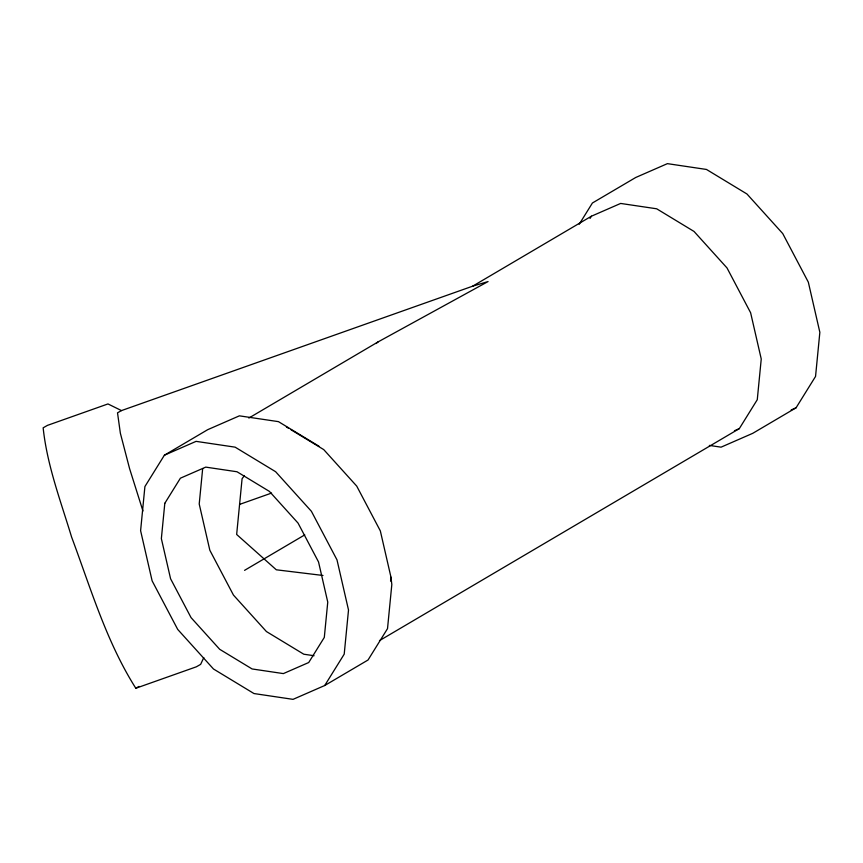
<?xml version="1.0" encoding="UTF-8"?>
<svg xmlns="http://www.w3.org/2000/svg" width="863" height="863" viewBox="0 0 863 863"><rect width="100%" height="100%" fill="white"/><g stroke="black" fill="none" stroke-linecap="round" stroke-linejoin="round"><path stroke-width="1.29" d="M202.676 468.555L199.213 504.003L209.838 550.26L233.442 595.06L266.43 631.554L303.776 654.208L314.067 655.729M390.572 581.112L390.961 577.174L380.335 530.907L356.732 486.117L323.744 449.612L290.928 429.709M203.797 657.574L200.637 664.37L196.333 666.819L135.815 688.253C106.376 641.802 90.701 588.221 71.597 537.045C60.712 501.079 47.109 465.416 43.15 427.821L47.454 425.373L107.972 403.938L121.489 410.583L472.676 286.171L488.059 281.565L378.134 341.877L248.857 418.048M318.943 446.203L278.447 421.64L239.385 415.837L207.703 429.677L164.391 455.2L144.908 486.559L140.604 530.691L152.125 580.853L177.713 629.418L213.485 668.998L253.981 693.55L293.042 699.354L324.725 685.513L368.037 660.001L387.519 628.631L391.824 584.51L390.961 577.174M579.202 224.283L592.417 202.999L635.729 177.487L667.412 163.646L706.473 169.45L746.97 194.002L782.741 233.582L808.329 282.147L819.85 332.309L815.546 376.441L796.064 407.8L752.752 433.323L721.069 447.163L709.354 445.416M590.044 218.425L591.425 216.203L620.648 203.441L656.678 208.792L694.025 231.446L727.013 267.94L750.616 312.74L761.242 358.997L757.272 399.698L739.311 428.631L379.472 640.637M324.725 685.513L344.208 654.154L348.512 610.022L336.991 559.86L311.403 511.295L275.631 471.716L235.135 447.163L196.074 441.36L164.391 455.2M244.445 475.524L242.082 478.738L236.656 534.467L276.311 569.796L322.989 575.47M376.063 343.539L378.134 341.877M472.676 286.171L591.425 216.203M244.553 570.357L304.768 534.877M121.489 410.583L117.519 412.827L120.356 433.194L129.569 468.566L142.945 511.004M135.815 688.253L139.051 686.419M734.435 430.756L739.311 428.631M791.188 409.936L796.064 407.8M239.892 504.294L271.565 493.075M286.397 426.969L288.663 428.339M164.811 503.291L161.359 538.609L170.583 578.76L191.057 617.628L219.687 649.3L252.093 668.954L283.366 673.593L308.717 662.525L324.305 637.423L327.757 602.104L318.533 561.953L298.048 523.086L269.429 491.414L237.012 471.759L205.75 467.12L180.399 478.188L164.811 503.291"/></g></svg>
